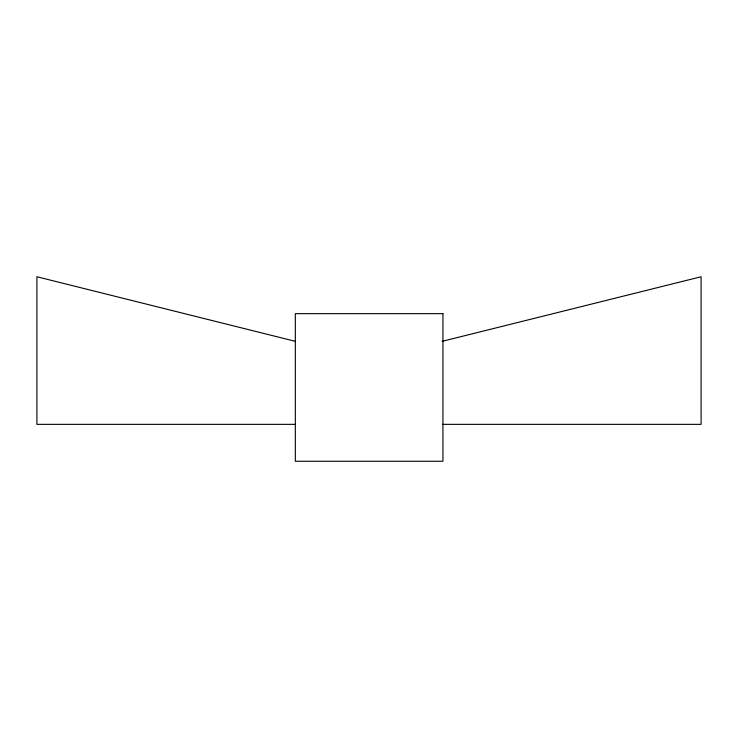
<?xml version="1.0" encoding="UTF-8"?>
<svg xmlns="http://www.w3.org/2000/svg" width="738" height="738" viewBox="0 0 738 738"><rect width="100%" height="100%" fill="white"/><g stroke="black" fill="none" stroke-linecap="round" stroke-linejoin="round"><path stroke-width="1.11" d="M442.062 341.362L701.1 276.75L701.1 424.35L442.542 424.35M295.458 424.35L36.9 424.35L36.9 276.75L295.32 341.325M442.938 313.65L295.338 313.65L295.338 461.25L442.938 461.25L442.938 313.65"/></g></svg>
